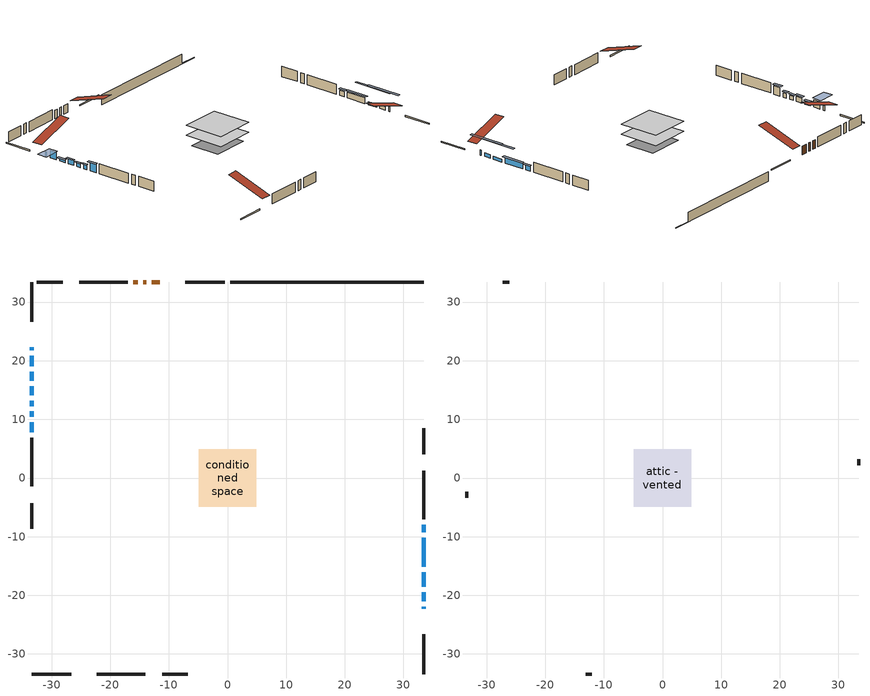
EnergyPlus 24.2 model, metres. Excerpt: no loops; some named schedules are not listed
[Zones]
conditioned space
 floor outside (Floor1 construction): -2.76,-2.76 -2.76,2.76 2.76,2.76 2.76,-2.76 z1.74
 floor adiabatic (AdiabaticFloorConstruction): -4.94,-4.94 -4.94,4.94 4.94,4.94 4.94,-4.94 z1.74
 floor foundation (Slab1 construction): -4.52,-3.71 -4.52,3.71 4.52,3.71 4.52,-3.71 z-0.6
 wall outside (RimJoist1 construction): -0.43,33.41 -7.18,33.41 / -33.41,-33.41 -26.67,-33.41 / -33.41,33.41 -33.41,26.67 / 33.41,-33.41 33.41,-26.67 z1.74:2.04
 wall outside (AdiabaticWallConstruction 1): -11.58,33.41 -12.88,33.41 / -13.81,33.41 -14.36,33.41 / -15.28,33.41 -16.05,33.41 z1.74:3.77
 wall outside (AdiabaticWallConstruction): 33.41,-22.27 33.41,-21.91 / -33.41,22.27 -33.41,21.8 / 33.41,-9.23 33.41,-7.98 z1.74:2.96; 33.41,-20.98 33.41,-19.46 z1.74:2.6; 33.41,-18.53 33.41,-16.07 z1.74:2.45; -33.41,20.87 -33.41,19.07 z1.74:3.55; -33.41,18.14 -33.41,16.56 z1.74:2.3; 33.41,-15.14 33.41,-10.16 z1.74:3.11; -33.41,15.64 -33.41,14.14 z1.74:2.94; -33.41,13.21 -33.41,12.27 z1.74:2.66; -33.41,11.34 -33.41,10.42 z1.74:2.81; -33.41,9.5 -33.41,7.77 z1.74:3.77
 wall outside (Wall1 construction): -16.98,33.41 -25.23,33.41 / -22.27,-33.41 -14.01,-33.41 / -33.41,6.84 -33.41,-1.42 / 33.41,-7.06 33.41,1.2 z1.74:4.18
 wall outside (Wall3 construction): -28.12,33.41 -32.49,33.41 / -11.12,-33.41 -6.76,-33.41 / -33.41,-4.31 -33.41,-8.67 / 33.41,4.09 33.41,8.45 z1.74:4.18
 wall foundation (FoundationWall1 construction): 0.5,33.41,-0.6 0.5,33.41,1.74 29.02,33.41,1.74 29.02,33.41,-0.5 33.41,33.41,-0.5 33.41,33.41,-0.6
 window (WindowConstruction 6): 33.41,-22.27 33.41,-21.91 z1.74:2.96
 window (WindowConstruction 11): -33.41,22.27 -33.41,21.8 z1.74:2.96
 window (WindowConstruction 7): 33.41,-20.98 33.41,-19.46 z1.74:2.6
 window (WindowConstruction 8): 33.41,-18.53 33.41,-16.07 z1.74:2.45
 window (WindowConstruction 9): -33.41,20.87 -33.41,19.07 z1.74:3.54
 window (WindowConstruction 10): -33.41,18.14 -33.41,16.57 z1.74:2.3
 window (WindowConstruction): 33.41,-15.14 33.41,-10.16 z1.74:3.11
 window (WindowConstruction 1): 33.41,-9.23 33.41,-7.98 z1.74:2.96
 window (WindowConstruction 2): -33.41,15.64 -33.41,14.14 z1.74:2.93
 window (WindowConstruction 3): -33.41,13.21 -33.41,12.27 z1.74:2.65
 window (WindowConstruction 4): -33.41,11.34 -33.41,10.43 z1.74:2.81
 window (WindowConstruction 5): -33.41,9.5 -33.41,7.77 z1.74:3.77
 door (Door): -11.58,33.41 -12.88,33.41 z1.74:3.77
 door (Door 1): -13.81,33.41 -14.36,33.41 z1.74:3.77
 door (Door 2): -15.28,33.41 -16.05,33.41 z1.74:3.77
 ceiling adiabatic (AdiabaticFloorConstruction): 4.94,-4.94 4.94,4.94 -4.94,4.94 -4.94,-4.94 z1.74
attic - vented
 floor to conditioned space (Floor2 construction Reversed): -4.94,-4.94 -4.94,4.94 4.94,4.94 4.94,-4.94 z4.18
 wall outside (Wall2 construction): -26.16,33.41 -27.19,33.41 / -13.08,-33.41 -12.05,-33.41 / -33.41,-2.35 -33.41,-3.38 / 33.41,2.13 33.41,3.16 z1.74:4.18
 roof outside (Roof1 construction): -10.65,33.41,4.18 -10.65,23.79,7.39 -8.11,23.79,7.39 -8.11,33.41,4.18; -23.2,-33.41,4.18 -23.2,-23.79,7.39 -25.74,-23.79,7.39 -25.74,-33.41,4.18; -33.41,23.2,4.18 -23.79,23.2,7.39 -23.79,25.74,7.39 -33.41,25.74,4.18; 33.41,-23.2,4.18 23.79,-23.2,7.39 23.79,-25.74,7.39 33.41,-25.74,4.18
shading: 33.41,-15.8 33.41,-24.64 34.02,-24.64 34.02,-15.8 z6.26; 33.41,-12.41 33.41,-22.19 34.02,-22.19 34.02,-12.41 z6.11; -33.41,18.77 -33.41,21.17 -37.41,21.17 -37.41,18.77 z3.84; -33.41,16.27 -33.41,18.44 -34.02,18.44 -34.02,16.27 z2.6; 33.41,-9.86 33.41,-15.44 34.02,-15.44 34.02,-9.86 z3.41; 33.41,-7.69 33.41,-9.53 34.02,-9.53 34.02,-7.69 z3.26; -33.41,13.84 -33.41,15.94 -34.02,15.94 -34.02,13.84 z3.23; -33.41,11.97 -33.41,13.51 -34.02,13.51 -34.02,11.97 z2.95; -33.41,10.13 -33.41,11.64 -34.02,11.64 -34.02,10.13 z3.11; -33.41,7.47 -33.41,9.8 -34.02,9.8 -34.02,7.47 z4.07
[Building]
Building 1: Terrain=Suburbs
[Site:Location]
Montreal Intl AP_QC: Latitude {deg}=45.47; Longitude {deg}=-73.74; Time Zone {hr}=-5; Elevation {m}=36; Keep Site Location Information=Yes
[Site:GroundTemperature:Shallow]
2.07863, -0.316383, -0.508184, 0.628371, 5.19101, 9.73239, 13.6695, 16.1636, 16.3755, 14.347, 10.5102, 6.10817
[Site:WaterMainsTemperature]
Calculation Method=Schedule; Temperature Schedule=mains temperature schedule
[Material] Roughness=Rough; Thermal Absorptance=0.9
Name | Thickness {m} | Conductivity {W/m-K} | Density {kg/m3} | Specific Heat {J/kg-K} | Solar Absorptance | Visible Absorptance
asphalt or fiberglass shingles | 0.00635 | 0.162714 | 1121.4 | 1465.45 | 0.4 | 0.4
ceiling loosefill ins | 0.254 | 0.0480833 | 16.02 | 1046.75 | 0.7 | 0.7
ceiling stud and cavity | 0.1397 | 0.25927 | 65.682 | 1177.47 | 0.7 | 0.7
concrete 4.0 in. | 0.1016 | 1.803125 | 2242.8 | 837.4 | 0.7 | 0.7
concrete 8.0 in. | 0.2032 | 1.803125 | 2242.8 | 837.4 | 0.7 | 0.7
door material | 0.04445 | 0.188738 | 512.64 | 1214.23 | 0.7 | 0.7
door material 1 | 0.04445 | 0.20624 | 512.64 | 1214.23 | 0.7 | 0.7
exterior vertical ins | 0.0421978 | 0.029427 | 32.04 | 1214.23 | 0.7 | 0.7
floor covering | 0.0127 | 0.0433444 | 54.468 | 1339.84 | 0.6 | 0.6
floor rigid ins; rim joist rigid ins | 0.051816 | 0.029427 | 32.04 | 1214.23 | 0.7 | 0.7
floor rigid ins 1; wall rigid ins | 0.512978 | 0.029427 | 32.04 | 1214.23 | 0.7 | 0.7
floor stud and cavity | 0.1397 | 0.338764 | 92.3553 | 1139.71 | 0.7 | 0.7
floor stud and cavity 1 | 0.1397 | 1.75129 | 37.0049 | 1207.88 | 0.7 | 0.7
furniture material conditioned space 1 | 0.1524 | 0.115458 | 640.8 | 1214.23 | 0.6 | 0.6
gypsum board | 0.0127 | 0.160291 | 801 | 837.4 | 0.6 | 0.6
gypsum board 1 | 0.0127 | 0.160291 | 801 | 837.4 | 0.7 | 0.7
osb sheathing 0.5 in. | 0.0127 | 0.115458 | 512.64 | 1214.23 | 0.7 | 0.7
osb sheathing 0.75 in. | 0.01905 | 0.115458 | 512.64 | 1214.23 | 0.7 | 0.7
osb sheathing 2.0 in. | 0.0508 | 0.115458 | 512.64 | 1214.23 | 0.7 | 0.7
rim joist stud and cavity | 0.0508 | 0.308293 | 125.044 | 1163.47 | 0.6 | 0.6
wall stud and cavity | 0.1397 | 0.0815399 | 139.0536 | 1170.24 | 0.7 | 0.7
wall stud and cavity 1 | 0.0889 | 6.1454 | 50.32683 | 1063.81 | 0.6 | 0.6
wall stud and cavity 2 | 0.1397 | 0.0863462 | 139.0536 | 1170.24 | 0.7 | 0.7
wall stud and cavity 3 | 0.0889 | 0.380278 | 52.3479 | 1209.89 | 0.7 | 0.7
wall stud and cavity 4 | 0.0889 | 0.391764 | 83.0341 | 1211.67 | 0.7 | 0.7
wood siding | 0.0254 | 0.102417 | 544.68 | 1172.36 | 0.4 | 0.4
wood siding 1 | 0.00254 | 0.102417 | 544.68 | 1172.36 | 0.4 | 0.4
wood siding 2; wood siding 3; wood siding 4 | 0.0254 | 0.102417 | 544.68 | 1172.36 | 0.7 | 0.7
[WindowMaterial:SimpleGlazingSystem]
Name | U-Factor {W/m2-K} | Solar Heat Gain Coefficient
WindowMaterial | 2.660143 | 0.65
WindowMaterial 1 | 2.662982 | 0.6
WindowMaterial 10 | 3.00934 | 0.48
WindowMaterial 11 | 5.37877 | 0.69
WindowMaterial 2 | 2.66241 | 0.61
WindowMaterial 3 | 2.665821 | 0.55
WindowMaterial 4 | 2.66525 | 0.57
WindowMaterial 5 | 4.24942 | 0.68
WindowMaterial 6 | 4.584985 | 0.54
WindowMaterial 7 | 2.98209 | 0.56
WindowMaterial 8 | 2.972433 | 0.57
WindowMaterial 9 | 4.32493 | 0.68
[Construction]
AdiabaticFloorConstruction: floor stud and cavity 1, floor rigid ins 1, osb sheathing 0.75 in., floor covering
AdiabaticWallConstruction: wood siding 3, wall rigid ins, wall stud and cavity 3, gypsum board
AdiabaticWallConstruction 1: wood siding 4, wall rigid ins, wall stud and cavity 3, gypsum board
Door; Door 2: door material
Door 1: door material 1
Floor1 construction: floor stud and cavity, floor rigid ins, osb sheathing 0.75 in., floor covering
Floor2 construction Reversed: gypsum board, ceiling stud and cavity, ceiling loosefill ins
FoundationWall1 construction: concrete 8.0 in., gypsum board 1
furniture construction conditioned space 1: furniture material conditioned space 1
PartitionWallConstruction: gypsum board, wall stud and cavity 4, gypsum board
RimJoist1 construction: wood siding 2, rim joist rigid ins, osb sheathing 2.0 in., rim joist stud and cavity
Roof1 construction: asphalt or fiberglass shingles
Slab1 construction: concrete 4.0 in.
Wall1 construction: wood siding, osb sheathing 0.5 in., wall stud and cavity, gypsum board
Wall2 construction: wood siding 1, wall stud and cavity 1
Wall3 construction: wood siding, osb sheathing 0.5 in., wall stud and cavity 2, gypsum board
WindowConstruction: WindowMaterial
WindowConstruction 1: WindowMaterial 1
WindowConstruction 10: WindowMaterial 10
WindowConstruction 11: WindowMaterial 11
WindowConstruction 2: WindowMaterial 2
WindowConstruction 3: WindowMaterial 3
WindowConstruction 4: WindowMaterial 4
WindowConstruction 5: WindowMaterial 5
WindowConstruction 6: WindowMaterial 6
WindowConstruction 7: WindowMaterial 7
WindowConstruction 8: WindowMaterial 8
WindowConstruction 9: WindowMaterial 9
[Zone] Multiplier=1; Part of Total Floor Area=Yes
Name | Volume {m3}
attic - vented | 50.8656
conditioned space | 413.2
[Space]
Name | Zone | Volume {m3}
attic - vented 1 | attic - vented | 50.8656
conditioned space 1 | conditioned space | 413.2
[ZoneInfiltration:EffectiveLeakageArea]
infil attic - vented 1: Zone or Space=attic - vented 1; Schedule=Always On Discrete; Effective Air Leakage Area {cm2}=3906.4; Stack Coefficient=0.000392673; Wind Coefficient=1.33886e-05
[ZoneMixing]
whole house fan mix: Zone or Space=attic - vented; Schedule=Always On Continuous; Design Flow Rate Calculation Method=Flow/Zone; Design Flow Rate {m3/s}=0; Source Zone or Space=conditioned space
[SurfaceProperty:ExposedFoundationPerimeter]
Slab1: Exposed Perimeter Calculation Method=TotalExposedPerimeter; Total Exposed Perimeter {m}=32.919
[InternalMass] Zone or ZoneList=conditioned space; Space or SpaceList=conditioned space 1
Name | Construction | Surface Area {m2}
furniture mass conditioned space 1 | furniture construction conditioned space 1 | 78.1398
partition wall mass | PartitionWallConstruction | 195.35
[Lights]
interior lighting: Zone or ZoneList or Space or SpaceList=conditioned space 1; Schedule=interior lighting schedule; Design Level Calculation Method=LightingLevel; Lighting Level {W}=343.2; Return Air Fraction=0; Fraction Radiant=0.6; Fraction Visible=0.2; Fraction Replaceable=1
[People]
occupants: Zone or ZoneList or Space or SpaceList=conditioned space 1; Number of People Schedule=occupants schedule; Number of People Calculation Method=People; Number of People=3; Fraction Radiant=0.314171; Sensible Heat Fraction=0.56303; Activity Level Schedule=occupants activity schedule; Carbon Dioxide Generation Rate {m3/s-W}=0; Enable ASHRAE 55 Comfort Warnings=No; Mean Radiant Temperature Calculation Type=EnclosureAveraged
[ElectricEquipment] Zone or ZoneList or Space or SpaceList=conditioned space 1; Design Level Calculation Method=EquipmentLevel
Name | Schedule | Design Level {W} | Fraction Latent | Fraction Radiant | Fraction Lost
clothes dryer | clothes dryer schedule | 140.772 | 0.015 | 0.081 | 0.85
clothes washer | clothes washer schedule | 32.1985 | 0.03 | 0.162 | 0.7
cooking range | cooking range schedule | 215.147 | 0.08 | 0.432 | 0.2
dishwasher | dishwasher schedule | 66.8632 | 0.3 | 0.18 | 0.4
fridge | fridge schedule | 72.9452 | 0 | 0.6 | 0
mech vent house fan | mech vent house fan schedule | 0 | 0 | 0 | 1
mech vent house fan cfis | mech vent house fan cfis schedule | 0 | 0 | 0 | 0
mech vent range fan 0 | mech vent range fan 0 schedule | 150 | 0 | 0 | 1
misc plug loads | misc plug loads schedule | 494.7 | 0.045 | 0.513 | 0.1
whole house fan | Always On Discrete | 0 | 0 | 0 | 1
[OtherEquipment] Zone or ZoneList or Space or SpaceList=conditioned space 1; Design Level Calculation Method=EquipmentLevel
Name | Fuel Type | Schedule | Design Level {W} | Fraction Latent | Fraction Radiant | Fraction Lost
clothes dryer 1 | Electricity | clothes dryer schedule | 0 | 0.015 | 0.081 | 0.85
cooking range 1 | Electricity | cooking range schedule | 0 | 0.08 | 0.432 | 0.2
general water use latent | None | general water use schedule | 62.594 | 1 | 0 | 0
general water use sensible | None | general water use schedule | -61.6891 | 0 | 0.6 | 0
mech vent house fan latent load | None | Always On Discrete | 0 | 1 | 0 | 0
mech vent house fan sensible load | None | Always On Discrete | 0 | 0 | 0 | 0
water heater energy adjustment1 | NaturalGas | Always On Discrete | 0.01 | 0 | 0 | 1
[ZoneInfiltration:DesignFlowRate] Zone or ZoneList or Space or SpaceList=conditioned space 1; Schedule=Always On Discrete; Design Flow Rate Calculation Method=Flow/Zone; Design Flow Rate {m3/s}=0
infil flow; natural vent flow; whole house fan flow
[AvailabilityManager:Scheduled]
air source heat pump airloop Availability Manager: Schedule=Always On Discrete
[Foundation:Kiva]
Foundation Kiva 1: Initial Indoor Air Temperature {C}=18; Wall Height Above Grade {m}=1.74001; Wall Depth Below Slab {m}=0.2032; Custom Block Material Name 1=exterior vertical ins; Custom Block Depth 1 {m}=2.34001; Custom Block X Position 1 {m}=0.2159; Custom Block Z Position 1 {m}=0
[Foundation:Kiva:Settings]
Soil Conductivity {W/m-K}=0.849921; Soil Density {kg/m3}=1842.3; Soil Specific Heat {J/kg-K}=418.7; Ground Solar Absorptivity=0.9; Ground Thermal Absorptivity=0.9; Ground Surface Roughness {m}=0.03; Far-Field Width {m}=40; Deep-Ground Boundary Condition=ZeroFlux; Deep-Ground Depth {m}=40; Minimum Cell Dimension {m}=0.2; Maximum Cell Growth Coefficient=3; Simulation Timestep=Timestep
[Exterior:Lights]
exterior lighting: Schedule=exterior lighting schedule; Design Level {W}=75.6
[EnergyManagementSystem:GlobalVariable]
air_source_heat_pump_airloop_Fan_RTF
infil_program_Qfan
infil_program_Qinf
natural_vent_program_Qnv
natural_vent_program_Qwhf
[EnergyManagementSystem:Sensor]
Name | Output:Variable or Output:Meter Index Key | Output:Variable or Output:Meter
airflow_gain | infil flow | Infiltration Sensible Heat Gain Energy
airflow_gain_1 | natural vent flow | Infiltration Sensible Heat Gain Energy
airflow_gain_2 | whole house fan flow | Infiltration Sensible Heat Gain Energy
airflow_loss | infil flow | Infiltration Sensible Heat Loss Energy
airflow_loss_1 | natural vent flow | Infiltration Sensible Heat Loss Energy
airflow_loss_2 | whole house fan flow | Infiltration Sensible Heat Loss Energy
clg_load_cond |  | Cooling:EnergyTransfer:Zone:CONDITIONED SPACE
clg_sp_s; clg_sp_s_1 | cooling setpoint | Schedule Value
clothes_dryer_exhaust_0_sch_s | clothes dryer exhaust 0 schedule | Schedule Value
cool_season | cooling season schedule | Schedule Value
htg_load_cond |  | Heating:EnergyTransfer:Zone:CONDITIONED SPACE
htg_sp_s; htg_sp_s_1 | heating setpoint | Schedule Value
ig_ee_conv | clothes dryer | Electric Equipment Convective Heating Energy
ig_ee_conv_2 | cooking range | Electric Equipment Convective Heating Energy
ig_ee_conv_4 | fridge | Electric Equipment Convective Heating Energy
ig_ee_conv_5 | misc plug loads | Electric Equipment Convective Heating Energy
ig_ee_conv_6 | whole house fan | Electric Equipment Convective Heating Energy
ig_ee_rad | clothes dryer | Electric Equipment Radiant Heating Energy
ig_ee_rad_2 | cooking range | Electric Equipment Radiant Heating Energy
ig_ee_rad_4 | fridge | Electric Equipment Radiant Heating Energy
ig_ee_rad_5 | misc plug loads | Electric Equipment Radiant Heating Energy
ig_ee_rad_6 | whole house fan | Electric Equipment Radiant Heating Energy
ig_lgt_conv | interior lighting | Lights Convective Heating Energy
ig_lgt_rad | interior lighting | Lights Radiant Heating Energy
ig_lgt_vis | interior lighting | Lights Visible Radiation Heating Energy
ig_oe_conv | clothes dryer 1 | Other Equipment Convective Heating Energy
ig_oe_conv_1 | cooking range 1 | Other Equipment Convective Heating Energy
ig_oe_conv_2 | general water use latent | Other Equipment Convective Heating Energy
ig_oe_conv_3 | general water use sensible | Other Equipment Convective Heating Energy
ig_oe_conv_4 | water heater energy adjustment1 | Other Equipment Convective Heating Energy
ig_oe_rad | clothes dryer 1 | Other Equipment Radiant Heating Energy
ig_oe_rad_1 | cooking range 1 | Other Equipment Radiant Heating Energy
ig_oe_rad_2 | general water use latent | Other Equipment Radiant Heating Energy
ig_oe_rad_3 | general water use sensible | Other Equipment Radiant Heating Energy
ig_oe_rad_4 | water heater energy adjustment1 | Other Equipment Radiant Heating Energy
ig_ppl_conv | occupants | People Convective Heating Energy
ig_ppl_rad | occupants | People Radiant Heating Energy
im_conv | furniture mass conditioned space 1 | Surface Inside Face Convection Heat Gain Energy
im_conv_1 | partition wall mass | Surface Inside Face Convection Heat Gain Energy
im_ig | furniture mass conditioned space 1 | Surface Inside Face Internal Gains Radiation Heat Gain Energy
im_ig_1 | partition wall mass | Surface Inside Face Internal Gains Radiation Heat Gain Energy
im_lgt | furniture mass conditioned space 1 | Surface Inside Face Lights Radiation Heat Gain Energy
im_lgt_1 | partition wall mass | Surface Inside Face Lights Radiation Heat Gain Energy
im_sol | furniture mass conditioned space 1 | Surface Inside Face Solar Radiation Heat Gain Energy
im_sol_1 | partition wall mass | Surface Inside Face Solar Radiation Heat Gain Energy
im_surf | furniture mass conditioned space 1 | Surface Inside Face Net Surface Thermal Radiation Heat Gain Energy
im_surf_1 | partition wall mass | Surface Inside Face Net Surface Thermal Radiation Heat Gain Energy
mech_vent_range_fan_0_sch_s | mech vent range fan 0 schedule | Schedule Value
mv_conv | mech vent house fan | Electric Equipment Convective Heating Energy
mv_conv_1 | mech vent house fan cfis | Electric Equipment Convective Heating Energy
mv_conv_2 | mech vent range fan 0 | Electric Equipment Convective Heating Energy
mv_conv_3 | mech vent house fan latent load | Other Equipment Convective Heating Energy
mv_conv_4 | mech vent house fan sensible load | Other Equipment Convective Heating Energy
mv_rad | mech vent house fan | Electric Equipment Radiant Heating Energy
mv_rad_1 | mech vent house fan cfis | Electric Equipment Radiant Heating Energy
mv_rad_2 | mech vent range fan 0 | Electric Equipment Radiant Heating Energy
mv_rad_3 | mech vent house fan latent load | Other Equipment Radiant Heating Energy
mv_rad_4 | mech vent house fan sensible load | Other Equipment Radiant Heating Energy
natural_vent_s | natural vent schedule | Schedule Value
out_pb_s |  | Site Outdoor Air Barometric Pressure
out_wt_s |  | Site Outdoor Air Humidity Ratio
site_vw_s |  | Site Wind Speed
ss_back_out | Window1 | Surface Window Shortwave from Zone Back Out Window Heat Transfer Rate
ss_back_out_1 | Window10 | Surface Window Shortwave from Zone Back Out Window Heat Transfer Rate
ss_back_out_10 | Window8 | Surface Window Shortwave from Zone Back Out Window Heat Transfer Rate
ss_back_out_11 | Window9 | Surface Window Shortwave from Zone Back Out Window Heat Transfer Rate
ss_back_out_2 | Window11 | Surface Window Shortwave from Zone Back Out Window Heat Transfer Rate
ss_back_out_3 | Window12 | Surface Window Shortwave from Zone Back Out Window Heat Transfer Rate
ss_back_out_4 | Window13 | Surface Window Shortwave from Zone Back Out Window Heat Transfer Rate
ss_back_out_5 | Window14 | Surface Window Shortwave from Zone Back Out Window Heat Transfer Rate
ss_back_out_6 | Window3 | Surface Window Shortwave from Zone Back Out Window Heat Transfer Rate
ss_back_out_7 | Window5 | Surface Window Shortwave from Zone Back Out Window Heat Transfer Rate
ss_back_out_8 | Window6 | Surface Window Shortwave from Zone Back Out Window Heat Transfer Rate
ss_back_out_9 | Window7 | Surface Window Shortwave from Zone Back Out Window Heat Transfer Rate
ss_conv | Door1 | Surface Inside Face Convection Heat Gain Energy
ss_conv_1 | Door2 | Surface Inside Face Convection Heat Gain Energy
ss_conv_10 | Window5 | Surface Inside Face Convection Heat Gain Energy
ss_conv_11 | Window6 | Surface Inside Face Convection Heat Gain Energy
ss_conv_12 | Window7 | Surface Inside Face Convection Heat Gain Energy
ss_conv_13 | Window8 | Surface Inside Face Convection Heat Gain Energy
ss_conv_14 | Window9 | Surface Inside Face Convection Heat Gain Energy
ss_conv_2 | Door3 | Surface Inside Face Convection Heat Gain Energy
ss_conv_3 | Window1 | Surface Inside Face Convection Heat Gain Energy
ss_conv_4 | Window10 | Surface Inside Face Convection Heat Gain Energy
ss_conv_5 | Window11 | Surface Inside Face Convection Heat Gain Energy
ss_conv_6 | Window12 | Surface Inside Face Convection Heat Gain Energy
ss_conv_7 | Window13 | Surface Inside Face Convection Heat Gain Energy
ss_conv_8 | Window14 | Surface Inside Face Convection Heat Gain Energy
ss_conv_9 | Window3 | Surface Inside Face Convection Heat Gain Energy
ss_ig | Door1 | Surface Inside Face Internal Gains Radiation Heat Gain Energy
ss_ig_1 | Door2 | Surface Inside Face Internal Gains Radiation Heat Gain Energy
ss_ig_10 | Window5 | Surface Inside Face Internal Gains Radiation Heat Gain Energy
ss_ig_11 | Window6 | Surface Inside Face Internal Gains Radiation Heat Gain Energy
ss_ig_12 | Window7 | Surface Inside Face Internal Gains Radiation Heat Gain Energy
ss_ig_13 | Window8 | Surface Inside Face Internal Gains Radiation Heat Gain Energy
ss_ig_14 | Window9 | Surface Inside Face Internal Gains Radiation Heat Gain Energy
ss_ig_2 | Door3 | Surface Inside Face Internal Gains Radiation Heat Gain Energy
ss_ig_3 | Window1 | Surface Inside Face Internal Gains Radiation Heat Gain Energy
ss_ig_4 | Window10 | Surface Inside Face Internal Gains Radiation Heat Gain Energy
ss_ig_5 | Window11 | Surface Inside Face Internal Gains Radiation Heat Gain Energy
ss_ig_6 | Window12 | Surface Inside Face Internal Gains Radiation Heat Gain Energy
ss_ig_7 | Window13 | Surface Inside Face Internal Gains Radiation Heat Gain Energy
ss_ig_8 | Window14 | Surface Inside Face Internal Gains Radiation Heat Gain Energy
ss_ig_9 | Window3 | Surface Inside Face Internal Gains Radiation Heat Gain Energy
ss_lgt | Door1 | Surface Inside Face Lights Radiation Heat Gain Energy
ss_lgt_1 | Door2 | Surface Inside Face Lights Radiation Heat Gain Energy
ss_lgt_2 | Door3 | Surface Inside Face Lights Radiation Heat Gain Energy
ss_sol | Door1 | Surface Inside Face Solar Radiation Heat Gain Energy
ss_sol_1 | Door2 | Surface Inside Face Solar Radiation Heat Gain Energy
ss_sol_2 | Door3 | Surface Inside Face Solar Radiation Heat Gain Energy
ss_surf | Door1 | Surface Inside Face Net Surface Thermal Radiation Heat Gain Energy
ss_surf_1 | Door2 | Surface Inside Face Net Surface Thermal Radiation Heat Gain Energy
ss_surf_10 | Window5 | Surface Inside Face Net Surface Thermal Radiation Heat Gain Energy
ss_surf_11 | Window6 | Surface Inside Face Net Surface Thermal Radiation Heat Gain Energy
ss_surf_12 | Window7 | Surface Inside Face Net Surface Thermal Radiation Heat Gain Energy
ss_surf_13 | Window8 | Surface Inside Face Net Surface Thermal Radiation Heat Gain Energy
ss_surf_14 | Window9 | Surface Inside Face Net Surface Thermal Radiation Heat Gain Energy
ss_surf_2 | Door3 | Surface Inside Face Net Surface Thermal Radiation Heat Gain Energy
ss_surf_3 | Window1 | Surface Inside Face Net Surface Thermal Radiation Heat Gain Energy
ss_surf_4 | Window10 | Surface Inside Face Net Surface Thermal Radiation Heat Gain Energy
ss_surf_5 | Window11 | Surface Inside Face Net Surface Thermal Radiation Heat Gain Energy
ss_surf_6 | Window12 | Surface Inside Face Net Surface Thermal Radiation Heat Gain Energy
ss_surf_7 | Window13 | Surface Inside Face Net Surface Thermal Radiation Heat Gain Energy
ss_surf_8 | Window14 | Surface Inside Face Net Surface Thermal Radiation Heat Gain Energy
ss_surf_9 | Window3 | Surface Inside Face Net Surface Thermal Radiation Heat Gain Energy
ss_trans_in | Window1 | Surface Window Transmitted Solar Radiation Rate
ss_trans_in_1 | Window10 | Surface Window Transmitted Solar Radiation Rate
ss_trans_in_10 | Window8 | Surface Window Transmitted Solar Radiation Rate
ss_trans_in_11 | Window9 | Surface Window Transmitted Solar Radiation Rate
ss_trans_in_2 | Window11 | Surface Window Transmitted Solar Radiation Rate
ss_trans_in_3 | Window12 | Surface Window Transmitted Solar Radiation Rate
ss_trans_in_4 | Window13 | Surface Window Transmitted Solar Radiation Rate
ss_trans_in_5 | Window14 | Surface Window Transmitted Solar Radiation Rate
ss_trans_in_6 | Window3 | Surface Window Transmitted Solar Radiation Rate
ss_trans_in_7 | Window5 | Surface Window Transmitted Solar Radiation Rate
ss_trans_in_8 | Window6 | Surface Window Transmitted Solar Radiation Rate
ss_trans_in_9 | Window7 | Surface Window Transmitted Solar Radiation Rate
ss_trans_out | Window1 | Surface Inside Face Initial Transmitted Diffuse Transmitted Out Window Solar Radiation Rate
ss_trans_out_1 | Window10 | Surface Inside Face Initial Transmitted Diffuse Transmitted Out Window Solar Radiation Rate
ss_trans_out_10 | Window8 | Surface Inside Face Initial Transmitted Diffuse Transmitted Out Window Solar Radiation Rate
